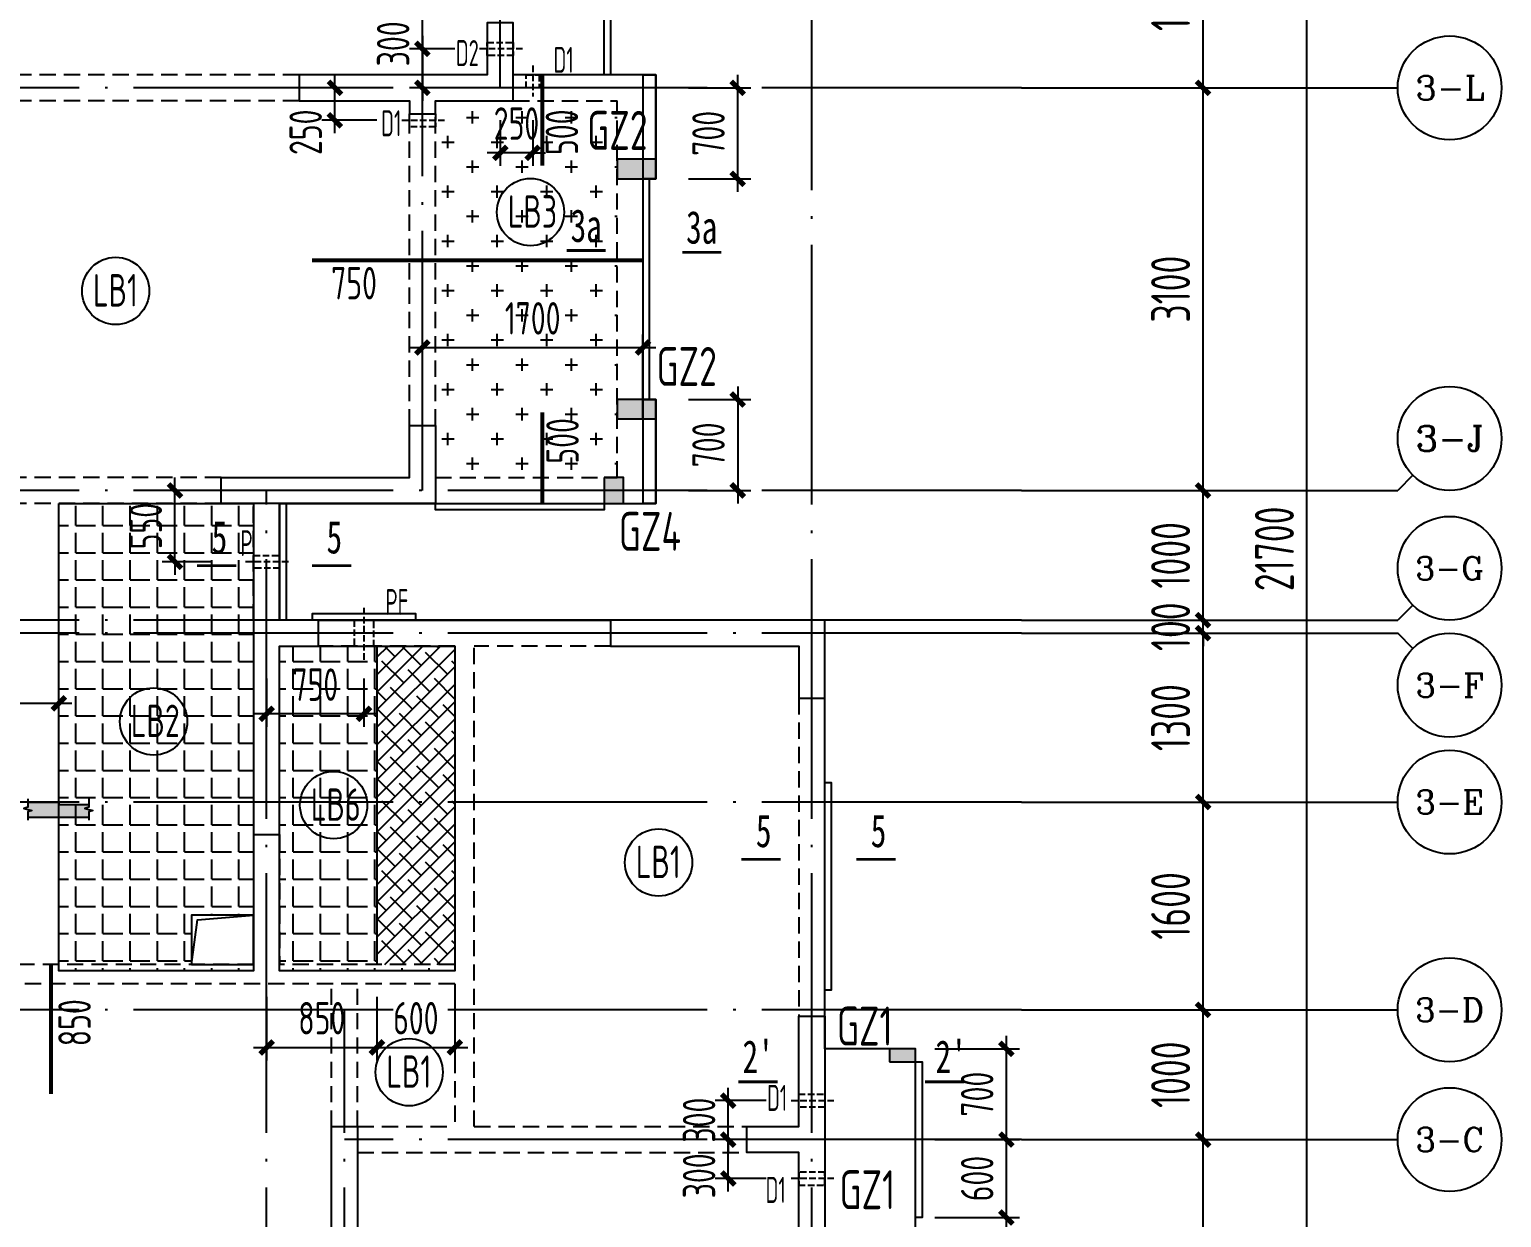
# Model space of a CAD drawing. Extents: x -173820 to 521180, y -715739 to 158231.
# Drawn here: x 36728 to 48070, y -105619 to -96469 of the extents above; entities that cross this region are included whole.
import ezdxf
from ezdxf.enums import TextEntityAlignment as Align

# ---------------------------------------------------------------- set-up
doc = ezdxf.new("R2010")
doc.units = 0
doc.header["$LTSCALE"] = 1000
for name, pattern in [('CONTINOUS', [0]), ('DASH', [0.35, 0.25, -0.1]), ('DOTE', [2.42, 2, -0.2, 0.02, -0.2]), ('HIDDEN2', [0.1875, 0.125, -0.0625])]:
    doc.linetypes.add(name, pattern=pattern)
for name, color, linetype in [('A-外装饰线脚', 7, 'Continuous'), ('A-线脚看线', 9, 'Continuous'), ('A-设备穿墙洞', 161, 'Continuous'), ('AXIS', 1, 'DOTE'), ('AXIS_TEXT', 7, 'Continuous'), ('DIM', 3, 'Continuous'), ('DIM1', 3, 'Continuous'), ('JG1', 3, 'Continuous'), ('填充', 8, 'Continuous'), ('墙', 6, 'Continuous'), ('挑板', 3, 'Continuous'), ('板筋', 6, 'Continuous'), ('柱', 2, 'Continuous'), ('梁', 4, 'HIDDEN2'), ('模板线', 3, 'Continuous'), ('洞口', 5, 'Continuous'), ('钢筋_文字', 7, 'Continuous'), ('钢筋长度标注', 7, 'Continuous')]:
    doc.layers.add(name, color=color, linetype=linetype)
doc.styles.add('_TCH_AXIS', font='COMPLEX', dxfattribs={"bigfont": 'GBCBIG'})
doc.styles.add('COMPLEX', font='COMPLEX')
doc.styles.add('TSSD_BOLD', font='tssdeng2.shx', dxfattribs={"width": 0.7, "height": 250, "bigfont": 'CHINA.shx'})
doc.styles.add('TSSD_Dimension', font='tssdeng.shx', dxfattribs={"width": 0.7, "bigfont": 'Hztxt.shx'})
doc.styles.add('zzt', font='tssdeng.shx', dxfattribs={"width": 0.7, "height": 300, "bigfont": 'tssdchn.shx'})
doc.styles.add('钢筋长度', font='tssdeng.shx', dxfattribs={"width": 0.7, "height": 300, "bigfont": 'tssdchn.shx'})
doc.styles.add('黑体', font='simhei.ttf', dxfattribs={"width": 0.8})
doc.dimstyles.new('DIM_1_100', dxfattribs={"dimtxt": 300, "dimasz": 100, "dimexe": 200, "dimexo": 50, "dimgap": 100, "dimtad": 1, "dimdec": 0, "dimzin": 0, "dimdsep": 46, "dimtxsty": 'zzt', "dimblk": 'ARCHTICK', "dimcen": 0, "dimclrt": 7, "dimadec": 0, "dimazin": 0, "dimtfac": 1, "dimtdec": 0, "dimtix": 1, "dimtmove": 2, "dimatfit": 0, "dimldrblk": 'ARCHTICK', "dimfxl": 0, "dimtolj": 1, "dimarcsym": 0})
doc.dimstyles.new('TSSD_100_100', dxfattribs={"dimtxt": 250, "dimasz": 100, "dimexe": 100, "dimexo": 250, "dimgap": 100, "dimtad": 1, "dimdec": 0, "dimzin": 0, "dimdsep": 46, "dimtxsty": 'TSSD_Dimension', "dimblk": 'ARCHTICK', "dimcen": 0, "dimdle": 100, "dimclrd": 3, "dimclre": 3, "dimclrt": 7, "dimadec": 0, "dimazin": 0, "dimtfac": 1, "dimtdec": 0, "dimtix": 1, "dimtmove": 2, "dimatfit": 3, "dimfxl": 0, "dimtolj": 1, "dimtzin": 0, "dimarcsym": 0})
pattern_1 = [(0, (-5244.65, -109719.18), (0, 209.55), [152.4, -57.15]), (90, (-5244.65, -109719.18), (-209.55, 1e-14), [152.4, -57.15])]

# ---------------------------------------------------------------- blocks, each defined once
blk = doc.blocks.new('$1785032')
at = {"layer": '墙', "elevation": 0}
for points in [[(45800, 14400), (45800, 15000), (45600, 15000), (45600, 14600), (44150, 14600), (44150, 14400), (45000, 14400), (45000, 14300), (45200, 14300), (45200, 14400)], [(45200, 11900), (45200, 11300), (43550, 11300), (43550, 11500), (45000, 11500), (45000, 11900)], [(44300, 10400), (43800, 10400), (43800, 8750), (44000, 8750), (44000, 10200), (44300, 10200)], [(48200, 9800), (48200, 10400), (46550, 10400), (46550, 10200), (48000, 10200), (48000, 9800)], [(48200, 7350), (48200, 5700), (48000, 5700), (48000, 6300), (47600, 6300), (47600, 6500), (48000, 6500), (48000, 7350)], [(44400, 6500), (44600, 6500), (44600, 4500), (44400, 4500), (44400, 6300)]]:
    blk.add_lwpolyline(points, close=True, dxfattribs=at)
blk.add_lwpolyline([(44400, 6300), (44400, 6300)], dxfattribs=at)
blk = doc.blocks.new('_ArchTick')
at = {"color": 4, "linetype": 'ByBlock', "const_width": 0.4}
blk.add_lwpolyline([(-0.5, -0.5), (0.5, 0.5)], dxfattribs=at)
blk = doc.blocks.new('*D398')
at = {"layer": 'Defpoints', "color": 0}
for p in [(49615, 4700), (51015, 4700), (49615, 0)]:
    blk.add_point(p, dxfattribs=at)
at = {"layer": 'DIM1', "color": 0, "lineweight": -2}
for p, q in [((49665, 4700), (51215, 4700)), ((51015, 0), (51015, 4700)), ((49665, 0), (51215, 0))]:
    blk.add_line(p, q, dxfattribs=at)
at = {"layer": 'DIM1', "color": 0, "lineweight": -2, "xscale": 100, "yscale": 100, "zscale": 100}
for p, rotation in [((51015, 4700), 90), ((51015, 0), 270)]:
    blk.add_blockref('_ArchTick', p, dxfattribs=dict(at, rotation=rotation))
at = {"layer": 'DIM1', "color": 7, "insert": (50765, 2350), "char_height": 300, "attachment_point": 5, "rotation": 90, "style": 'zzt'}
blk.add_mtext('\\A1;4700', dxfattribs=at)
blk = doc.blocks.new('*D399')
at = {"layer": 'Defpoints', "color": 0}
for p in [(49615, 5700), (51015, 5700), (49615, 4700)]:
    blk.add_point(p, dxfattribs=at)
at = {"layer": 'DIM1', "color": 0, "lineweight": -2}
for p, q in [((49665, 5700), (51215, 5700)), ((51015, 4700), (51015, 5700)), ((49665, 4700), (51215, 4700))]:
    blk.add_line(p, q, dxfattribs=at)
at = {"layer": 'DIM1', "color": 0, "lineweight": -2, "xscale": 100, "yscale": 100, "zscale": 100}
for p, rotation in [((51015, 5700), 90), ((51015, 4700), 270)]:
    blk.add_blockref('_ArchTick', p, dxfattribs=dict(at, rotation=rotation))
at = {"layer": 'DIM1', "color": 7, "insert": (50765, 5200), "char_height": 300, "attachment_point": 5, "rotation": 90, "style": 'zzt'}
blk.add_mtext('\\A1;1000', dxfattribs=at)
blk = doc.blocks.new('*D400')
at = {"layer": 'Defpoints', "color": 0}
for p in [(49615, 7300), (51015, 7300), (49615, 5700)]:
    blk.add_point(p, dxfattribs=at)
at = {"layer": 'DIM1', "color": 0, "lineweight": -2}
for p, q in [((49665, 7300), (51215, 7300)), ((51015, 5700), (51015, 7300)), ((49665, 5700), (51215, 5700))]:
    blk.add_line(p, q, dxfattribs=at)
at = {"layer": 'DIM1', "color": 0, "lineweight": -2, "xscale": 100, "yscale": 100, "zscale": 100}
for p, rotation in [((51015, 7300), 90), ((51015, 5700), 270)]:
    blk.add_blockref('_ArchTick', p, dxfattribs=dict(at, rotation=rotation))
at = {"layer": 'DIM1', "color": 7, "insert": (50765, 6500), "char_height": 300, "attachment_point": 5, "rotation": 90, "style": 'zzt'}
blk.add_mtext('\\A1;1600', dxfattribs=at)
blk = doc.blocks.new('*D401')
at = {"layer": 'Defpoints', "color": 0}
for p in [(49615, 8600), (51015, 8600), (49615, 7300)]:
    blk.add_point(p, dxfattribs=at)
at = {"layer": 'DIM1', "color": 0, "lineweight": -2}
for p, q in [((49665, 8600), (51215, 8600)), ((51015, 7300), (51015, 8600)), ((49665, 7300), (51215, 7300))]:
    blk.add_line(p, q, dxfattribs=at)
at = {"layer": 'DIM1', "color": 0, "lineweight": -2, "xscale": 100, "yscale": 100, "zscale": 100}
for p, rotation in [((51015, 8600), 90), ((51015, 7300), 270)]:
    blk.add_blockref('_ArchTick', p, dxfattribs=dict(at, rotation=rotation))
at = {"layer": 'DIM1', "color": 7, "insert": (50765, 7950), "char_height": 300, "attachment_point": 5, "rotation": 90, "style": 'zzt'}
blk.add_mtext('\\A1;1300', dxfattribs=at)
blk = doc.blocks.new('*D402')
at = {"layer": 'Defpoints', "color": 0}
for p in [(49615, 8700), (51015, 8700), (49615, 8600)]:
    blk.add_point(p, dxfattribs=at)
at = {"layer": 'DIM1', "color": 0, "lineweight": -2}
for p, q in [((51015, 8700), (51015, 8800)), ((49665, 8700), (51215, 8700)), ((51015, 8600), (51015, 8700)), ((49665, 8600), (51215, 8600)), ((51015, 8600), (51015, 8500))]:
    blk.add_line(p, q, dxfattribs=at)
at = {"layer": 'DIM1', "color": 0, "lineweight": -2, "xscale": 100, "yscale": 100, "zscale": 100}
for p, rotation in [((51015, 8700), 270), ((51015, 8600), 90)]:
    blk.add_blockref('_ArchTick', p, dxfattribs=dict(at, rotation=rotation))
at = {"layer": 'DIM1', "color": 7, "insert": (50765, 8650), "char_height": 300, "attachment_point": 5, "rotation": 90, "style": 'zzt'}
blk.add_mtext('\\A1;100', dxfattribs=at)
blk = doc.blocks.new('*D403')
at = {"layer": 'Defpoints', "color": 0}
for p in [(49615, 9700), (51015, 9700), (49615, 8700)]:
    blk.add_point(p, dxfattribs=at)
at = {"layer": 'DIM1', "color": 0, "lineweight": -2}
for p, q in [((49665, 9700), (51215, 9700)), ((51015, 8700), (51015, 9700)), ((49665, 8700), (51215, 8700))]:
    blk.add_line(p, q, dxfattribs=at)
at = {"layer": 'DIM1', "color": 0, "lineweight": -2, "xscale": 100, "yscale": 100, "zscale": 100}
for p, rotation in [((51015, 9700), 90), ((51015, 8700), 270)]:
    blk.add_blockref('_ArchTick', p, dxfattribs=dict(at, rotation=rotation))
at = {"layer": 'DIM1', "color": 7, "insert": (50765, 9200), "char_height": 300, "attachment_point": 5, "rotation": 90, "style": 'zzt'}
blk.add_mtext('\\A1;1000', dxfattribs=at)
blk = doc.blocks.new('*D404')
at = {"layer": 'Defpoints', "color": 0}
for p in [(49615, 12800), (51015, 12800), (49615, 9700)]:
    blk.add_point(p, dxfattribs=at)
at = {"layer": 'DIM1', "color": 0, "lineweight": -2}
for p, q in [((49665, 12800), (51215, 12800)), ((51015, 9700), (51015, 12800)), ((49665, 9700), (51215, 9700))]:
    blk.add_line(p, q, dxfattribs=at)
at = {"layer": 'DIM1', "color": 0, "lineweight": -2, "xscale": 100, "yscale": 100, "zscale": 100}
for p, rotation in [((51015, 12800), 90), ((51015, 9700), 270)]:
    blk.add_blockref('_ArchTick', p, dxfattribs=dict(at, rotation=rotation))
at = {"layer": 'DIM1', "color": 7, "insert": (50765, 11250), "char_height": 300, "attachment_point": 5, "rotation": 90, "style": 'zzt'}
blk.add_mtext('\\A1;3100', dxfattribs=at)
blk = doc.blocks.new('*D405')
at = {"layer": 'Defpoints', "color": 0}
for p in [(49615, 14200), (51015, 14200), (49615, 12800)]:
    blk.add_point(p, dxfattribs=at)
at = {"layer": 'DIM1', "color": 0, "lineweight": -2}
for p, q in [((49665, 14200), (51215, 14200)), ((51015, 12800), (51015, 14200)), ((49665, 12800), (51215, 12800))]:
    blk.add_line(p, q, dxfattribs=at)
at = {"layer": 'DIM1', "color": 0, "lineweight": -2, "xscale": 100, "yscale": 100, "zscale": 100}
for p, rotation in [((51015, 14200), 90), ((51015, 12800), 270)]:
    blk.add_blockref('_ArchTick', p, dxfattribs=dict(at, rotation=rotation))
at = {"layer": 'DIM1', "color": 7, "insert": (50765, 13500), "char_height": 300, "attachment_point": 5, "rotation": 90, "style": 'zzt'}
blk.add_mtext('\\A1;1400', dxfattribs=at)
blk = doc.blocks.new('*D410')
at = {"layer": 'Defpoints', "color": 0}
for p in [(49615, 20100), (51815, 20100), (49615, -1600)]:
    blk.add_point(p, dxfattribs=at)
at = {"layer": 'DIM1', "color": 0, "lineweight": -2}
for p, q in [((49665, 20100), (52015, 20100)), ((51815, -1600), (51815, 20100)), ((49665, -1600), (52015, -1600))]:
    blk.add_line(p, q, dxfattribs=at)
at = {"layer": 'DIM1', "color": 0, "lineweight": -2, "xscale": 100, "yscale": 100, "zscale": 100}
for p, rotation in [((51815, 20100), 90), ((51815, -1600), 270)]:
    blk.add_blockref('_ArchTick', p, dxfattribs=dict(at, rotation=rotation))
at = {"layer": 'DIM1', "color": 7, "insert": (51565, 9250), "char_height": 300, "attachment_point": 5, "rotation": 90, "style": 'zzt'}
blk.add_mtext('\\A1;21700', dxfattribs=at)
blk = doc.blocks.new('_AXISO')
at = {"color": 3}
blk.add_circle((0, 0), 0.5, dxfattribs=at)
at = {"layer": 'AXIS_TEXT', "color": 3, "style": 'COMPLEX', "width": 1.041667}
blk.add_attdef('A', text='', height=0.56, dxfattribs=at).set_placement((-0.25, -0.28), (0.25, -0.28), align=Align.FIT)
blk = doc.blocks.new('*D1976')
at = {"layer": 'Defpoints', "color": 0}
for p in [(38555, -103669), (39405, -103669), (39405, -104309)]:
    blk.add_point(p, dxfattribs=at)
at = {"layer": 'DIM', "color": 3, "lineweight": -2}
for p, q in [((38555, -103919), (38555, -104409)), ((39405, -103919), (39405, -104409)), ((38455, -104309), (39505, -104309))]:
    blk.add_line(p, q, dxfattribs=at)
at = {"layer": 'DIM', "color": 3, "lineweight": -2, "xscale": 100, "yscale": 100, "zscale": 100, "rotation": 180}
blk.add_blockref('_ArchTick', (38555, -104309), dxfattribs=at)
at = {"layer": 'DIM', "color": 3, "lineweight": -2, "xscale": 100, "yscale": 100, "zscale": 100}
blk.add_blockref('_ArchTick', (39405, -104309), dxfattribs=at)
at = {"layer": 'DIM', "color": 7, "insert": (38980, -104084), "char_height": 250, "attachment_point": 5, "style": 'TSSD_Dimension'}
blk.add_mtext('\\A1;850', dxfattribs=at)
blk = doc.blocks.new('*D1977')
at = {"layer": 'Defpoints', "color": 0}
for p in [(39405, -103669), (40005, -103669), (40005, -104309)]:
    blk.add_point(p, dxfattribs=at)
at = {"layer": 'DIM', "color": 3, "lineweight": -2}
for p, q in [((39405, -103919), (39405, -104409)), ((40005, -103919), (40005, -104409)), ((39305, -104309), (40105, -104309))]:
    blk.add_line(p, q, dxfattribs=at)
at = {"layer": 'DIM', "color": 3, "lineweight": -2, "xscale": 100, "yscale": 100, "zscale": 100, "rotation": 180}
blk.add_blockref('_ArchTick', (39405, -104309), dxfattribs=at)
at = {"layer": 'DIM', "color": 3, "lineweight": -2, "xscale": 100, "yscale": 100, "zscale": 100}
blk.add_blockref('_ArchTick', (40005, -104309), dxfattribs=at)
at = {"layer": 'DIM', "color": 7, "insert": (39705, -104084), "char_height": 250, "attachment_point": 5, "style": 'TSSD_Dimension'}
blk.add_mtext('\\A1;600', dxfattribs=at)
blk = doc.blocks.new('*D1979')
at = {"layer": 'Defpoints', "color": 0}
for p in [(41455, -98919), (39755, -99709), (41455, -99709)]:
    blk.add_point(p, dxfattribs=at)
at = {"layer": 'DIM', "color": 3, "lineweight": -2}
for p, q in [((39755, -99459), (39755, -98819)), ((41455, -99459), (41455, -98819)), ((39655, -98919), (41555, -98919))]:
    blk.add_line(p, q, dxfattribs=at)
at = {"layer": 'DIM', "color": 3, "lineweight": -2, "xscale": 100, "yscale": 100, "zscale": 100, "rotation": 180}
blk.add_blockref('_ArchTick', (39755, -98919), dxfattribs=at)
at = {"layer": 'DIM', "color": 3, "lineweight": -2, "xscale": 100, "yscale": 100, "zscale": 100}
blk.add_blockref('_ArchTick', (41455, -98919), dxfattribs=at)
at = {"layer": 'DIM', "color": 7, "insert": (40605, -98694), "char_height": 250, "attachment_point": 5, "style": 'TSSD_Dimension'}
blk.add_mtext('\\A1;1700', dxfattribs=at)
blk = doc.blocks.new('$1292675')
at = {"layer": 'JG1'}
blk.add_hatch(color=8, dxfattribs=at).paths.add_polyline_path([(502, 20), (502, 64), (470, 74), (534, 91), (502, 101), (502, 140), (262, 140), (262, 120), (32, 120), (32, 101), (64, 91), (0, 74), (32, 64), (32, 20)])
for p, q in [((262, 120), (32, 120)), ((502, 140), (262, 140)), ((262, 140), (262, 120)), ((32, 20), (502, 20))]:
    blk.add_line(p, q, dxfattribs=at)
for points in [[(32, 165), (32, 101), (64, 91), (0, 74), (32, 64), (32, 0)], [(502, 165), (502, 101), (534, 91), (470, 74), (502, 64), (502, 0)]]:
    blk.add_lwpolyline(points, dxfattribs=at)
blk = doc.blocks.new('*D1992')
at = {"layer": 'Defpoints', "color": 0}
for p in [(36955, -101659), (35555, -102319), (36955, -102319)]:
    blk.add_point(p, dxfattribs=at)
at = {"layer": 'DIM', "color": 3, "lineweight": -2}
for p, q in [((35555, -102069), (35555, -101559)), ((36955, -102069), (36955, -101559)), ((35455, -101659), (37055, -101659))]:
    blk.add_line(p, q, dxfattribs=at)
at = {"layer": 'DIM', "color": 3, "lineweight": -2, "xscale": 100, "yscale": 100, "zscale": 100, "rotation": 180}
blk.add_blockref('_ArchTick', (35555, -101659), dxfattribs=at)
at = {"layer": 'DIM', "color": 3, "lineweight": -2, "xscale": 100, "yscale": 100, "zscale": 100}
blk.add_blockref('_ArchTick', (36955, -101659), dxfattribs=at)
at = {"layer": 'DIM', "color": 7, "insert": (36255, -101434), "char_height": 250, "attachment_point": 5, "style": 'TSSD_Dimension'}
blk.add_mtext('\\A1;1400', dxfattribs=at)
blk = doc.blocks.new('*D2024')
at = {"layer": 'Defpoints', "color": 0}
for p in [(43455, -104319), (44255, -104319), (43455, -105019)]:
    blk.add_point(p, dxfattribs=at)
at = {"layer": 'DIM', "color": 3, "lineweight": -2}
for p, q in [((44255, -105119), (44255, -104219)), ((43705, -104319), (44355, -104319)), ((43705, -105019), (44355, -105019))]:
    blk.add_line(p, q, dxfattribs=at)
at = {"layer": 'DIM', "color": 3, "lineweight": -2, "xscale": 100, "yscale": 100, "zscale": 100}
for p, rotation in [((44255, -104319), 90), ((44255, -105019), 270)]:
    blk.add_blockref('_ArchTick', p, dxfattribs=dict(at, rotation=rotation))
at = {"layer": 'DIM', "color": 7, "insert": (44030, -104669), "char_height": 250, "attachment_point": 5, "rotation": 90, "style": 'TSSD_Dimension'}
blk.add_mtext('\\A1;700', dxfattribs=at)
blk = doc.blocks.new('*D2025')
at = {"layer": 'Defpoints', "color": 0}
for p in [(41555, -99319), (41555, -100019), (42185, -100019)]:
    blk.add_point(p, dxfattribs=at)
at = {"layer": 'DIM', "color": 3, "lineweight": -2}
for p, q in [((42185, -99219), (42185, -100119)), ((41805, -99319), (42285, -99319)), ((41805, -100019), (42285, -100019))]:
    blk.add_line(p, q, dxfattribs=at)
at = {"layer": 'DIM', "color": 3, "lineweight": -2, "xscale": 100, "yscale": 100, "zscale": 100}
for p, rotation in [((42185, -99319), 90), ((42185, -100019), 270)]:
    blk.add_blockref('_ArchTick', p, dxfattribs=dict(at, rotation=rotation))
at = {"layer": 'DIM', "color": 7, "insert": (41960, -99669), "char_height": 250, "attachment_point": 5, "rotation": 90, "style": 'TSSD_Dimension'}
blk.add_mtext('\\A1;700', dxfattribs=at)
blk = doc.blocks.new('*D2026')
at = {"layer": 'Defpoints', "color": 0}
for p in [(41555, -96919), (42185, -96919), (41555, -97619)]:
    blk.add_point(p, dxfattribs=at)
at = {"layer": 'DIM', "color": 3, "lineweight": -2}
for p, q in [((42185, -97719), (42185, -96819)), ((41805, -96919), (42285, -96919)), ((41805, -97619), (42285, -97619))]:
    blk.add_line(p, q, dxfattribs=at)
at = {"layer": 'DIM', "color": 3, "lineweight": -2, "xscale": 100, "yscale": 100, "zscale": 100}
for p, rotation in [((42185, -96919), 90), ((42185, -97619), 270)]:
    blk.add_blockref('_ArchTick', p, dxfattribs=dict(at, rotation=rotation))
at = {"layer": 'DIM', "color": 7, "insert": (41960, -97269), "char_height": 250, "attachment_point": 5, "rotation": 90, "style": 'TSSD_Dimension'}
blk.add_mtext('\\A1;700', dxfattribs=at)
blk = doc.blocks.new('$1839168')
at = {"layer": '柱'}
blk.add_hatch(color=8, dxfattribs=at).paths.add_polyline_path([(0, 200), (0, 0), (100, 0), (100, 200)])
at = {"layer": '柱', "color": 3, "elevation": 0}
blk.add_lwpolyline([(0, 200), (0, 0), (100, 0), (100, 200)], close=True, dxfattribs=at)
blk = doc.blocks.new('$1981617')
at = {"layer": '柱'}
blk.add_hatch(color=8, dxfattribs=at).paths.add_polyline_path([(150, 0), (150, 300), (0, 300), (0, 0)])
at = {"layer": '柱', "color": 3, "elevation": 0}
blk.add_lwpolyline([(150, 0), (150, 300), (0, 300), (0, 0)], close=True, dxfattribs=at)
blk = doc.blocks.new('$1617331')
at = {"layer": '柱'}
blk.add_hatch(color=8, dxfattribs=at).paths.add_polyline_path([(200, 150), (0, 150), (0, 0), (200, 0)])
at = {"layer": '柱', "color": 3, "elevation": 0}
blk.add_lwpolyline([(200, 150), (0, 150), (0, 0), (200, 0)], close=True, dxfattribs=at)
blk = doc.blocks.new('$1642317')
at = {"layer": '洞口'}
blk.add_lwpolyline([(43120, 0), (43600, 0), (43600, 380), (43120, 380)], close=True, dxfattribs=at)
blk.add_lwpolyline([(43120, 0), (43168, 342), (43600, 380)], dxfattribs=at)
blk = doc.blocks.new('$1830090')
at = {"layer": '模板线', "color": 4, "const_width": 22.7}
for points in [[(0, 13), (302, 13)], [(891, 0), (1193, 0)]]:
    blk.add_lwpolyline(points, dxfattribs=at)
at = {"layer": '模板线', "color": 0, "style": '黑体', "width": 0.7}
for p in [(151, 206), (1041, 193)]:
    blk.add_text('3a', height=252, dxfattribs=at).set_placement(p, align=Align.MIDDLE_CENTER)
blk = doc.blocks.new('$1479726')
at = {"layer": '模板线', "color": 4, "const_width": 22.7}
for points in [[(0, 0), (302, 0)], [(886, 0), (1188, 0)]]:
    blk.add_lwpolyline(points, dxfattribs=at)
at = {"layer": '模板线', "color": 0, "style": '黑体', "width": 0.7}
for p in [(172, 220), (1057, 220)]:
    blk.add_text('5', height=252, dxfattribs=at).set_placement(p, align=Align.MIDDLE_CENTER)
blk = doc.blocks.new('*D1956')
at = {"layer": 'Defpoints', "color": 0}
for p in [(43455, -105619), (44255, -105619), (43455, -107619)]:
    blk.add_point(p, dxfattribs=at)
at = {"layer": 'DIM', "color": 3, "lineweight": -2}
for p, q in [((44255, -107719), (44255, -105519)), ((43705, -105619), (44355, -105619)), ((43705, -107619), (44355, -107619))]:
    blk.add_line(p, q, dxfattribs=at)
at = {"layer": 'DIM', "color": 3, "lineweight": -2, "xscale": 100, "yscale": 100, "zscale": 100}
for p, rotation in [((44255, -105619), 90), ((44255, -107619), 270)]:
    blk.add_blockref('_ArchTick', p, dxfattribs=dict(at, rotation=rotation))
at = {"layer": 'DIM', "color": 7, "insert": (44030, -106619), "char_height": 250, "attachment_point": 5, "rotation": 90, "style": 'TSSD_Dimension'}
blk.add_mtext('\\A1;2000', dxfattribs=at)
blk = doc.blocks.new('*D1957')
at = {"layer": 'Defpoints', "color": 0}
for p in [(43455, -105019), (44255, -105019), (43455, -105619)]:
    blk.add_point(p, dxfattribs=at)
at = {"layer": 'DIM', "color": 3, "lineweight": -2}
for p, q in [((43705, -105019), (44355, -105019)), ((44255, -105719), (44255, -104919)), ((43705, -105619), (44355, -105619))]:
    blk.add_line(p, q, dxfattribs=at)
at = {"layer": 'DIM', "color": 3, "lineweight": -2, "xscale": 100, "yscale": 100, "zscale": 100}
for p, rotation in [((44255, -105019), 90), ((44255, -105619), 270)]:
    blk.add_blockref('_ArchTick', p, dxfattribs=dict(at, rotation=rotation))
at = {"layer": 'DIM', "color": 7, "insert": (44030, -105319), "char_height": 250, "attachment_point": 5, "rotation": 90, "style": 'TSSD_Dimension'}
blk.add_mtext('\\A1;600', dxfattribs=at)
blk = doc.blocks.new('$1466424')
at = {"layer": '板筋', "const_width": 30}
for points in [[(46025, 13904), (46025, 14604)], [(44250, 13176), (46800, 13176)], [(46025, 11304), (46025, 12004)], [(42238, 6754), (42238, 7754)]]:
    blk.add_lwpolyline(points, dxfattribs=at)
at = {"layer": '钢筋_文字'}
for centre in [(45933, 13547, 0), (42737, 12940, 0), (43029, 9624, 0), (44416, 8980, 0), (46920, 8538, 0), (44998, 6923)]:
    blk.add_circle(centre, 259, dxfattribs=at)
at = {"layer": '钢筋_文字', "style": 'TSSD_BOLD', "width": 0.7}
for s, p in [('LB3', (45758, 13427, 0)), ('LB1', (42562, 12820, 0)), ('LB2', (42854, 9504, 0)), ('LB6', (44241, 8859, 0)), ('LB1', (46745, 8418, 0)), ('LB1', (44823, 6803))]:
    blk.add_text(s, height=250, dxfattribs=at).set_placement(p)
at = {"layer": '钢筋长度标注', "style": '钢筋长度', "width": 0.7}
for s, p in [('500', (46300, 13987)), ('500', (46305, 11610)), ('850', (42545, 7123))]:
    blk.add_text(s, height=250, rotation=90, dxfattribs=at).set_placement(p)
blk.add_text('750', height=250, dxfattribs=at).set_placement((44397, 12875))
blk = doc.blocks.new('*D11681')
at = {"layer": 'Defpoints', "color": 0}
for p in [(48357, 5248), (48900, 5248, 0), (48900, 4948)]:
    blk.add_point(p, dxfattribs=at)
at = {"layer": 'DIM1', "color": 3, "lineweight": -2}
for p, q in [((48357, 4848), (48357, 5348)), ((48650, 5248), (48257, 5248)), ((48650, 4948), (48257, 4948))]:
    blk.add_line(p, q, dxfattribs=at)
at = {"layer": 'DIM1', "color": 3, "lineweight": -2, "xscale": 100, "yscale": 100, "zscale": 100}
for p, rotation in [((48357, 5248), 90), ((48357, 4948), 270)]:
    blk.add_blockref('_ArchTick', p, dxfattribs=dict(at, rotation=rotation))
at = {"layer": 'DIM1', "color": 7, "insert": (48132, 4969), "char_height": 250, "attachment_point": 5, "rotation": 90, "style": 'TSSD_Dimension'}
blk.add_mtext('\\A1;300', dxfattribs=at)
blk = doc.blocks.new('*D11682')
at = {"layer": 'Defpoints', "color": 0}
for p in [(48357, 5548), (48900, 5548), (48900, 5248, 0)]:
    blk.add_point(p, dxfattribs=at)
at = {"layer": 'DIM1', "color": 3, "lineweight": -2}
for p, q in [((48357, 5548), (48357, 5648)), ((48650, 5548), (48257, 5548)), ((48357, 5248), (48357, 5548)), ((48650, 5248), (48257, 5248)), ((48357, 5248), (48357, 5148))]:
    blk.add_line(p, q, dxfattribs=at)
at = {"layer": 'DIM1', "color": 3, "lineweight": -2, "xscale": 100, "yscale": 100, "zscale": 100}
for p, rotation in [((48357, 5548), 270), ((48357, 5248), 90)]:
    blk.add_blockref('_ArchTick', p, dxfattribs=dict(at, rotation=rotation))
at = {"layer": 'DIM1', "color": 7, "insert": (48132, 5398), "char_height": 250, "attachment_point": 5, "rotation": 90, "style": 'TSSD_Dimension'}
blk.add_mtext('\\A1;300', dxfattribs=at)
blk = doc.blocks.new('*D11683')
at = {"layer": 'Defpoints', "color": 0}
for p in [(44800, 9048, 0), (45550, 9048), (44800, 8527)]:
    blk.add_point(p, dxfattribs=at)
at = {"layer": 'DIM1', "color": 3, "lineweight": -2}
for p, q in [((44800, 8798), (44800, 8427)), ((45550, 8798), (45550, 8427)), ((45650, 8527), (44700, 8527))]:
    blk.add_line(p, q, dxfattribs=at)
at = {"layer": 'DIM1', "color": 3, "lineweight": -2, "xscale": 100, "yscale": 100, "zscale": 100, "rotation": 180}
blk.add_blockref('_ArchTick', (44800, 8527), dxfattribs=at)
at = {"layer": 'DIM1', "color": 3, "lineweight": -2, "xscale": 100, "yscale": 100, "zscale": 100}
blk.add_blockref('_ArchTick', (45550, 8527), dxfattribs=at)
at = {"layer": 'DIM1', "color": 7, "insert": (45175, 8752), "char_height": 250, "attachment_point": 5, "style": 'TSSD_Dimension'}
blk.add_mtext('\\A1;750', dxfattribs=at)
blk = doc.blocks.new('*D11684')
at = {"layer": 'Defpoints', "color": 0}
for p in [(44094, 10248), (44633, 10248, 0), (44633, 9698)]:
    blk.add_point(p, dxfattribs=at)
at = {"layer": 'DIM1', "color": 3, "lineweight": -2}
for p, q in [((44094, 10248), (44094, 10348)), ((44383, 10248), (43994, 10248)), ((44094, 9698), (44094, 10248)), ((44383, 9698), (43994, 9698)), ((44094, 9698), (44094, 9598))]:
    blk.add_line(p, q, dxfattribs=at)
at = {"layer": 'DIM1', "color": 3, "lineweight": -2, "xscale": 100, "yscale": 100, "zscale": 100}
for p, rotation in [((44094, 10248), 270), ((44094, 9698), 90)]:
    blk.add_blockref('_ArchTick', p, dxfattribs=dict(at, rotation=rotation))
at = {"layer": 'DIM1', "color": 7, "insert": (43869, 9973), "char_height": 250, "attachment_point": 5, "rotation": 90, "style": 'TSSD_Dimension'}
blk.add_mtext('\\A1;550', dxfattribs=at)
blk = doc.blocks.new('*D11685')
at = {"layer": 'Defpoints', "color": 0}
for p in [(45326, 13348), (45900, 13348, 0), (45900, 13098, 0)]:
    blk.add_point(p, dxfattribs=at)
at = {"layer": 'DIM1', "color": 3, "lineweight": -2}
for p, q in [((45326, 12998), (45326, 13448)), ((45650, 13348), (45226, 13348)), ((45650, 13098), (45226, 13098))]:
    blk.add_line(p, q, dxfattribs=at)
at = {"layer": 'DIM1', "color": 3, "lineweight": -2, "xscale": 100, "yscale": 100, "zscale": 100}
for p, rotation in [((45326, 13348), 90), ((45326, 13098), 270)]:
    blk.add_blockref('_ArchTick', p, dxfattribs=dict(at, rotation=rotation))
at = {"layer": 'DIM1', "color": 7, "insert": (45101, 13006), "char_height": 250, "attachment_point": 5, "rotation": 90, "style": 'TSSD_Dimension'}
blk.add_mtext('\\A1;250', dxfattribs=at)
blk = doc.blocks.new('*D11686')
at = {"layer": 'Defpoints', "color": 0}
for p in [(46500, 13648), (46000, 13348), (46500, 13348, 0)]:
    blk.add_point(p, dxfattribs=at)
at = {"layer": 'DIM1', "color": 3, "lineweight": -2}
for p, q in [((46000, 13748), (46000, 13248)), ((46250, 13648), (45900, 13648)), ((46250, 13348), (45900, 13348))]:
    blk.add_line(p, q, dxfattribs=at)
at = {"layer": 'DIM1', "color": 3, "lineweight": -2, "xscale": 100, "yscale": 100, "zscale": 100}
for p, rotation in [((46000, 13648), 90), ((46000, 13348), 270)]:
    blk.add_blockref('_ArchTick', p, dxfattribs=dict(at, rotation=rotation))
at = {"layer": 'DIM1', "color": 7, "insert": (45775, 13687), "char_height": 250, "attachment_point": 5, "rotation": 90, "style": 'TSSD_Dimension'}
blk.add_mtext('\\A1;300', dxfattribs=at)
blk = doc.blocks.new('*D11687')
at = {"layer": 'Defpoints', "color": 0}
for p in [(46600, 13348, 0), (46850, 13348), (46600, 12848)]:
    blk.add_point(p, dxfattribs=at)
at = {"layer": 'DIM1', "color": 3, "lineweight": -2}
for p, q in [((46600, 13098), (46600, 12748)), ((46850, 13098), (46850, 12748)), ((46600, 12848), (46500, 12848)), ((46850, 12848), (46600, 12848)), ((46850, 12848), (46950, 12848))]:
    blk.add_line(p, q, dxfattribs=at)
at = {"layer": 'DIM1', "color": 3, "lineweight": -2, "xscale": 100, "yscale": 100, "zscale": 100}
blk.add_blockref('_ArchTick', (46600, 12848), dxfattribs=at)
at = {"layer": 'DIM1', "color": 3, "lineweight": -2, "xscale": 100, "yscale": 100, "zscale": 100, "rotation": 180}
blk.add_blockref('_ArchTick', (46850, 12848), dxfattribs=at)
at = {"layer": 'DIM1', "color": 7, "insert": (46725, 13073), "char_height": 250, "attachment_point": 5, "style": 'TSSD_Dimension'}
blk.add_mtext('\\A1;250', dxfattribs=at)
blk = doc.blocks.new('$133032')
at = {"layer": '挑板'}
blk.add_lwpolyline([(48900, 5800), (48900, 7200), (48200, 7200), (48200, 10500), (44000, 10500), (44000, 11400), (46900, 11400), (46900, 12200), (46800, 12200), (46800, 13900), (46900, 13900), (46900, 14700), (46500, 14700), (46500, 16000)], dxfattribs=at)
blk = doc.blocks.new('$1846077')
at = {"layer": 'A-线脚看线', "color": 5, "elevation": 0}
for points in [[(46550, 15850), (46600, 15850), (46600, 14650)], [(46900, 12150), (46900, 13850)], [(44100, 11350), (44100, 10450)], [(46550, 11350), (46550, 11300), (45250, 11300), (45250, 11350)], [(45100, 10450), (45100, 10500), (44300, 10500), (44300, 10450)], [(48250, 9200), (48300, 9200), (48300, 7600), (48250, 7600)], [(48950, 7050), (49000, 7050), (49000, 5850), (48950, 5850)]]:
    blk.add_lwpolyline(points, dxfattribs=at)
blk = doc.blocks.new('$1345812')
at = {"layer": '模板线', "color": 4, "const_width": 22.7}
for points in [[(0, 0), (302, 0)], [(1438, 0), (1740, 0)]]:
    blk.add_lwpolyline(points, dxfattribs=at)
at = {"layer": '模板线', "color": 0, "style": '黑体', "width": 0.7}
for p in [(151, 193), (1638, 193)]:
    blk.add_text("2'", height=252, dxfattribs=at).set_placement(p, align=Align.MIDDLE_CENTER)
blk = doc.blocks.new('$1783196')
at = {"layer": 'AXIS'}
for p, q in [((50234.9, 15688.3), (50234.9, 27859.5)), ((50834.9, 18788.3), (50834.9, 27859.5)), ((53234.9, 3480), (53234.9, 27859.5)), ((54849.9, 18788.3), (27334.9, 18788.3)), ((54849.9, 15688.3), (46034.9, 15688.3)), ((49034.9, 3480), (49034.9, 15688.3)), ((54849.9, 14688.3), (4360, 14688.3)), ((54849.9, 14588.3), (46034.9, 14588.3)), ((54849.9, 13288.3), (39234.9, 13288.3)), ((54849.9, 11688.3), (4360, 11688.3)), ((49634.9, 3480), (49634.9, 11688.3)), ((54849.9, 10688.3), (49634.9, 10688.3))]:
    blk.add_line(p, q, dxfattribs=at)
at = {"layer": 'DIM1'}
for p, q in [((54849.9, 18788.3), (57749.9, 18788.3)), ((57867, 15805.5), (57749.9, 15688.3)), ((54849.9, 15688.3), (57749.9, 15688.3)), ((57867, 14805.5), (57749.9, 14688.3)), ((54849.9, 14688.3), (57749.9, 14688.3)), ((54849.9, 14588.3), (57749.9, 14588.3)), ((57867, 14471.2), (57749.9, 14588.3)), ((54849.9, 13288.3), (57749.9, 13288.3)), ((54849.9, 11688.3), (57749.9, 11688.3)), ((54849.9, 10688.3), (57749.9, 10688.3))]:
    blk.add_line(p, q, dxfattribs=at)
ref = blk.add_blockref('_AXISO', (58149.9, 18788.3), dxfattribs=dict(at, xscale=800, yscale=800, zscale=800))
ref.add_attrib('A', '3-L', dxfattribs={"layer": 'AXIS_TEXT', "height": 185, "style": '_TCH_AXIS'}).set_placement((57885.6, 18695.8), (58414.2, 18695.8), align=Align.FIT)
ref = blk.add_blockref('_AXISO', (58149.9, 16088.3), dxfattribs=dict(at, xscale=800, yscale=800, zscale=800))
ref.add_attrib('A', '3-J', dxfattribs={"layer": 'AXIS_TEXT', "height": 196.63, "style": '_TCH_AXIS'}).set_placement((57887.7, 15990), (58412.1, 15990), align=Align.FIT)
ref = blk.add_blockref('_AXISO', (58149.9, 15088.3), dxfattribs=dict(at, xscale=800, yscale=800, zscale=800))
ref.add_attrib('A', '3-G', dxfattribs={"layer": 'AXIS_TEXT', "height": 177.09, "style": '_TCH_AXIS'}).set_placement((57884.3, 14999.8), (58415.5, 14999.8), align=Align.FIT)
ref = blk.add_blockref('_AXISO', (58149.9, 14188.3), dxfattribs=dict(at, xscale=800, yscale=800, zscale=800))
ref.add_attrib('A', '3-F', dxfattribs={"layer": 'AXIS_TEXT', "height": 182.29, "style": '_TCH_AXIS'}).set_placement((57885.1, 14097.2), (58414.6, 14097.2), align=Align.FIT)
ref = blk.add_blockref('_AXISO', (58149.9, 13288.3), dxfattribs=dict(at, xscale=800, yscale=800, zscale=800))
ref.add_attrib('A', '3-E', dxfattribs={"layer": 'AXIS_TEXT', "height": 182.29, "style": '_TCH_AXIS'}).set_placement((57885.1, 13197.2), (58414.6, 13197.2), align=Align.FIT)
ref = blk.add_blockref('_AXISO', (58149.9, 11688.3), dxfattribs=dict(at, xscale=800, yscale=800, zscale=800))
ref.add_attrib('A', '3-D', dxfattribs={"layer": 'AXIS_TEXT', "height": 179.65, "style": '_TCH_AXIS'}).set_placement((57884.7, 11598.5), (58415.1, 11598.5), align=Align.FIT)
ref = blk.add_blockref('_AXISO', (58149.9, 10688.3), dxfattribs=dict(at, xscale=800, yscale=800, zscale=800))
ref.add_attrib('A', '3-C', dxfattribs={"layer": 'AXIS_TEXT', "height": 185, "style": '_TCH_AXIS'}).set_placement((57885.6, 10595.8), (58414.2, 10595.8), align=Align.FIT)
for p1, p2, distance, picture, middle in [((54849.9, 4388.3), (54849.9, 26088.3), -2200, '*D410', (56799.9, 15238.3)), ((54849.9, 18788.3), (54849.9, 20188.3), -1400, '*D405', (55999.9, 19488.3)), ((54849.9, 15688.3), (54849.9, 18788.3), -1400, '*D404', (55999.9, 17238.3)), ((54849.9, 14688.3), (54849.9, 15688.3), -1400, '*D403', (55999.9, 15188.3)), ((54849.9, 14588.3), (54849.9, 14688.3), -1400, '*D402', (55999.9, 14638.3)), ((54849.9, 13288.3), (54849.9, 14588.3), -1400, '*D401', (55999.9, 13938.3)), ((54849.9, 11688.3), (54849.9, 13288.3), -1400, '*D400', (55999.9, 12488.3)), ((54849.9, 10688.3), (54849.9, 11688.3), -1400, '*D399', (55999.9, 11188.3)), ((54849.9, 5988.3), (54849.9, 10688.3), -1400, '*D398', (55999.9, 8338.3))]:
    dim = blk.add_aligned_dim(p1=p1, p2=p2, distance=distance, dimstyle='DIM_1_100', dxfattribs=at)
    dim.commit()
    dim.dimension.update_dxf_attribs({"geometry": picture, "text_midpoint": middle, "insert": (5234.9, 5988.3)})
blk = doc.blocks.new('$1186913')
at = {"layer": 'A-设备穿墙洞', "linetype": 'DASH', "ltscale": 0.2}
for points in [[(46771.5, 13647.9), (46433, 13647.9)], [(46850.2, 13519.2), (46850.2, 13280.7)], [(44968.3, 9697.8), (44633.2, 9697.8)], [(45550.2, 9343.9), (45550.2, 8943.3)], [(49171.5, 5547.8), (48833, 5547.8)], [(49171.5, 4947.8), (48833, 4947.8)]]:
    blk.add_lwpolyline(points, dxfattribs=at)
for points in [[(46500.2, 13597.9), (46500.2, 13697.9), (46700.2, 13697.9), (46700.2, 13597.9)], [(46900.2, 13347.9), (46800.2, 13347.9), (46800.2, 13447.9), (46900.2, 13447.9)], [(44900.2, 9747.8), (44900.2, 9647.8), (44700.2, 9647.8), (44700.2, 9747.8)], [(45625.2, 9247.8), (45475.2, 9247.8), (45475.2, 9047.8), (45625.2, 9047.8)], [(48900.2, 5497.8), (48900.2, 5597.8), (49100.2, 5597.8), (49100.2, 5497.8)], [(48900.2, 4997.8), (48900.2, 4897.8), (49100.2, 4897.8), (49100.2, 4997.8)]]:
    blk.add_lwpolyline(points, close=True, dxfattribs=at)
at = {"layer": 'A-设备穿墙洞', "linetype": 'DASH', "ltscale": 0.2, "elevation": 0}
blk.add_lwpolyline([(46171.5, 13097.9), (45833, 13097.9)], dxfattribs=at)
blk.add_lwpolyline([(45900.2, 13047.9), (45900.2, 13147.9), (46100.2, 13147.9), (46100.2, 13047.9)], close=True, dxfattribs=at)
at = {"layer": 'A-设备穿墙洞', "color": 7, "linetype": 'DASH', "ltscale": 0.2, "style": 'zzt', "width": 0.6}
for s, p in [('D2', (46258, 13516.1)), ('D1', (47010.5, 13463.8)), ('D1', (45682.4, 12975.4)), ('P', (44597.9, 9740.5)), ('PF', (45715.3, 9288.2)), ('D1', (48655.6, 5469.5)), ('D1', (48644.5, 4760.5))]:
    blk.add_text(s, height=200, dxfattribs=at).set_placement(p)
at = {"layer": 'DIM1'}
for base, p1, p2, picture, middle in [((46000.2, 13347.9), (46500.2, 13647.9), (46500.2, 13347.9, 0), '*D11686', (45775.2, 13687.5)), ((45325.6, 13347.9), (45900.2, 13097.9, 0), (45900.2, 13347.9, 0), '*D11685', (45100.6, 13006.1)), ((48357.4, 5247.9), (48900.2, 4947.8), (48900.2, 5247.9, 0), '*D11681', (48132.4, 4968.6))]:
    dim = blk.add_linear_dim(base=base, p1=p1, p2=p2, angle=90, dimstyle='TSSD_100_100', dxfattribs=at)
    dim.commit()
    dim.dimension.update_dxf_attribs({"geometry": picture, "text_midpoint": middle, "dimtype": 128})
for base, p1, p2, picture, middle in [((46600.2, 12848), (46850.2, 13347.9), (46600.2, 13347.9, 0), '*D11687', (46725.2, 13073)), ((44800.2, 8526.9), (45550.2, 9047.8), (44800.2, 9047.9, 0), '*D11683', (45175.2, 8751.9))]:
    dim = blk.add_linear_dim(base=base, p1=p1, p2=p2, dimstyle='TSSD_100_100', dxfattribs=at)
    dim.commit()
    dim.dimension.update_dxf_attribs({"geometry": picture, "text_midpoint": middle})
for base, p1, p2, picture, middle in [((44093.5, 10247.9), (44633.2, 9697.8), (44633.2, 10247.9, 0), '*D11684', (43868.5, 9972.8)), ((48357.4, 5547.8), (48900.2, 5247.9, 0), (48900.2, 5547.8), '*D11682', (48132.4, 5397.8))]:
    dim = blk.add_linear_dim(base=base, p1=p1, p2=p2, angle=90, dimstyle='TSSD_100_100', dxfattribs=at)
    dim.commit()
    dim.dimension.update_dxf_attribs({"geometry": picture, "text_midpoint": middle})

msp = doc.modelspace()

# ---------------------------------------------------------------- hatches: boundary and pattern name
at = {"layer": 'JG1'}
h = msp.add_hatch(dxfattribs=at)
h.set_pattern_fill('ANSI38,_O', color=8, scale=30)
h.set_pattern_definition([(45, (-5244.65, -109719.18), (-67.35192, 67.35192), []), (135, (-5244.65, -109719.18), (-202.05576, 67.35192), [238.125, -142.875])])
h.paths.add_polyline_path([(39405.3, -103669.2), (40005.3, -103669.2), (40005.3, -101219.2), (39405.3, -101219.2)])
at = {"layer": '填充', "linetype": 'Continuous'}
h = msp.add_hatch(dxfattribs=at)
h.set_pattern_fill('CROSS', color=256, scale=30, style=0)
h.set_pattern_definition([(0, (-5244.65, -109719.18), (190.5, 190.5), [95.25, -285.75]), (90, (-5197.03, -109766.8), (-190.5, 190.5), [95.25, -285.75])])
h.paths.add_polyline_path([(41255.3, -97019.2), (40455.3, -97019.2), (39855.3, -97019.2), (39855.3, -97119.2), (39855.3, -99519.2), (39855.3, -99919.2), (41255.3, -99919.2)])
h = msp.add_hatch(dxfattribs=at)
h.set_pattern_fill('ANGLE', color=256, scale=30, style=0)
h.set_pattern_definition(pattern_1)
h.paths.add_polyline_path([(36955.3, -103719.2), (38455.3, -103719.2), (38455.3, -103669.2), (37975.3, -103669.2), (37975.3, -103289.2), (38455.3, -103289.2), (38455.3, -100119.2), (38205.3, -100119.2), (36955.3, -100119.2)])
h = msp.add_hatch(dxfattribs=at)
h.set_pattern_fill('ANGLE', color=256, scale=30, style=0)
h.set_pattern_definition(pattern_1)
h.paths.add_polyline_path([(40005.3, -103719.2), (40005.3, -103669.2), (39405.3, -103669.2), (39405.3, -101219.2), (38655.3, -101219.2), (38645.3, -103719.2)])

# ---------------------------------------------------------------- linework, layer by layer
at = {"layer": 'A-外装饰线脚', "color": 23, "elevation": 0}
for points in [[(41455.3, -96819.2), (41555.3, -96819.2), (41555.3, -97619.2), (41455.3, -97619.2)], [(41455.3, -99319.2), (41555.3, -99319.2), (41555.3, -100119.2), (41455.3, -100119.2)]]:
    msp.add_lwpolyline(points, dxfattribs=at)
at = {"layer": '梁'}
for p, q in [((38805.3, -96819.2, 0), (35655.3, -96819.2, 0)), ((38805.3, -97019.2, 0), (35655.3, -97019.2, 0)), ((40455.3, -97019.2, 0), (41255.3, -97019.2, 0)), ((41255.3, -99919.2, 0), (41255.3, -97019.2, 0)), ((39655.3, -99519.2, 0), (39655.3, -97119.2, 0)), ((39855.3, -99519.2, 0), (39855.3, -97119.2, 0)), ((38205.3, -99919.2, 0), (35655.3, -99919.2, 0)), ((39855.3, -99919.2, 0), (41255.3, -99919.2, 0)), ((38205.3, -100119.2, 0), (35655.3, -100119.2, 0)), ((38455.3, -101019.2, 0), (38455.3, -100119.2, 0)), ((40005.3, -101219.2, 0), (38955.3, -101219.2, 0)), ((40005.3, -101219.2, 0), (40005.3, -103669.2, 0)), ((41205.3, -101219.2, 0), (40155.3, -101219.2, 0)), ((40155.3, -104919.2, 0), (40155.3, -101219.2, 0)), ((42655.3, -101619.2, 0), (42655.3, -104069.2, 0)), ((38455.3, -102669.2, 0), (38455.3, -103669.2, 0)), ((38655.3, -102669.2, 0), (38655.3, -103669.2, 0)), ((38455.3, -103669.2, 0), (35655.3, -103669.2, 0)), ((40005.3, -103669.2, 0), (38655.3, -103669.2, 0)), ((40005.3, -103819.2, 0), (35655.3, -103819.2, 0)), ((39055.3, -104919.2, 0), (39055.3, -103819.2, 0)), ((39255.3, -104919.2, 0), (39255.3, -103819.2, 0)), ((40005.3, -103819.2, 0), (40005.3, -104919.2, 0)), ((39255.3, -104919.2, 0), (40005.3, -104919.2, 0)), ((40155.3, -104919.2, 0), (42255.3, -104919.2, 0)), ((39255.3, -105119.2, 0), (42255.3, -105119.2, 0))]:
    msp.add_line(p, q, dxfattribs=at)
at = {"layer": '梁', "linetype": 'Continuous'}
for p, q in [((41455.3, -96819.2, 0), (40455.3, -96819.2, 0)), ((41455.3, -100119.2, 0), (41455.3, -96819.2, 0)), ((38655.3, -100119.2, 0), (38655.3, -101019.2, 0)), ((39855.3, -100119.2, 0), (41455.3, -100119.2, 0)), ((38955.3, -101019.2, 0), (41205.3, -101019.2, 0)), ((42855.3, -104069.2, 0), (42855.3, -101619.2, 0))]:
    msp.add_line(p, q, dxfattribs=at)
at = {"layer": '梁', "linetype": 'Continuous', "elevation": 0}
for points in [[(36955.3, -100119.2), (38455.3, -100119.2), (38455.3, -103719.2), (36955.3, -103719.2)], [(38655.3, -101219.2), (40005.3, -101219.2), (40005.3, -103719.2), (38655.3, -103719.2)]]:
    msp.add_lwpolyline(points, close=True, dxfattribs=at)
msp.add_lwpolyline([(39405.3, -101219.2), (39405.3, -103669.2)], dxfattribs=at)

# ---------------------------------------------------------------- block references
at = {"layer": 'A-设备穿墙洞'}
msp.add_blockref('$1186913', (-6244.8, -110267), dxfattribs=at)
at = {"layer": 'JG1', "xscale": -1}
msp.add_blockref('$1292675', (37217.4, -102559.2, 0), dxfattribs=at)
at = {"layer": '填充', "linetype": 'Continuous'}
msp.add_blockref('$1783196', (-10479.5, -115707.5, 0), dxfattribs=at)
at = {"layer": '墙'}
msp.add_blockref('$1785032', (-5344.7, -111419.2), dxfattribs=at)
at = {"layer": '挑板'}
for name, p in [('$1846077', (-5394.7, -111469.2)), ('$133032', (-5344.7, -111519.2, 0))]:
    msp.add_blockref(name, p, dxfattribs=at)
at = {"layer": '柱', "rotation": 90}
for name, p in [('$1981617', (41555.3, -97619.2)), ('$1981617', (41555.3, -99469.2)), ('$1617331', (41305.3, -100119.2)), ('$1839168', (43555.3, -104419.2))]:
    msp.add_blockref(name, p, dxfattribs=at)
at = {"layer": '模板线'}
for name, p in [('$1830090', (40866.5, -98185.6, 0)), ('$1479726', (38019.8, -100598.6, 0)), ('$1479726', (42213, -102860.4, 0)), ('$1345812', (42190.8, -104573.1, 0))]:
    msp.add_blockref(name, p, dxfattribs=at)
at = {"layer": '洞口'}
msp.add_blockref('$1642317', (-5144.7, -103669.2), dxfattribs=at)
at = {"layer": '钢筋长度标注'}
msp.add_blockref('$1466424', (-5344.7, -111422.9, 0), dxfattribs=at)

# ---------------------------------------------------------------- texts
at = {"layer": '模板线', "color": 7, "linetype": 'CONTINOUS', "style": 'zzt', "width": 0.7}
for s, p in [('GZ2', (41025.1, -97396.3, 0)), ('GZ2', (41559.3, -99214.7, 0)), ('GZ4', (41269.3, -100484.7, 0)), ('GZ1', (42949.3, -104294.7, 0)), ('GZ1', (42969.3, -105554.7, 0))]:
    msp.add_text(s, height=300, dxfattribs=at).set_placement(p)

# ---------------------------------------------------------------- dimensions: what is measured, and where the dimension line sits
at = {"layer": 'DIM'}
for base, p1, p2, picture, middle in [((42185.3, -96919.2, 0), (41555.3, -97619.2, 0), (41555.3, -96919.2, 0), '*D2026', (41960.3, -97269.2, 0)), ((42185.3, -100019.2, 0), (41555.3, -99319.2, 0), (41555.3, -100019.2, 0), '*D2025', (41960.3, -99669.2, 0)), ((44255.3, -104319.2, 0), (43455.3, -105019.2, 0), (43455.3, -104319.2, 0), '*D2024', (44030.3, -104669.2, 0)), ((44255.3, -105019.2, 0), (43455.3, -105619.2, 0), (43455.3, -105019.2, 0), '*D1957', (44030.3, -105319.2, 0)), ((44255.3, -105619.2, 0), (43455.3, -107619.2, 0), (43455.3, -105619.2, 0), '*D1956', (44030.3, -106619.2, 0))]:
    dim = msp.add_linear_dim(base=base, p1=p1, p2=p2, angle=90, dimstyle='TSSD_100_100', dxfattribs=at)
    dim.commit()
    dim.dimension.update_dxf_attribs({"geometry": picture, "text_midpoint": middle})
for base, p1, p2, picture, middle in [((41455.2, -98919.2, 0), (39755.3, -99709.2, 0), (41455.2, -99709.2, 0), '*D1979', (40605.3, -98694.2, 0)), ((36955.3, -101659.2, 0), (35555.3, -102319.2, 0), (36955.3, -102319.2, 0), '*D1992', (36255.3, -101434.2, 0)), ((39405.3, -104309.2, 0), (38555.3, -103669.2, 0), (39405.3, -103669.2, 0), '*D1976', (38980.3, -104084.2, 0)), ((40005.3, -104309.2, 0), (39405.3, -103669.2, 0), (40005.3, -103669.2, 0), '*D1977', (39705.3, -104084.2, 0))]:
    dim = msp.add_linear_dim(base=base, p1=p1, p2=p2, dimstyle='TSSD_100_100', dxfattribs=at)
    dim.commit()
    dim.dimension.update_dxf_attribs({"geometry": picture, "text_midpoint": middle})

doc.saveas('drawing.dxf')
